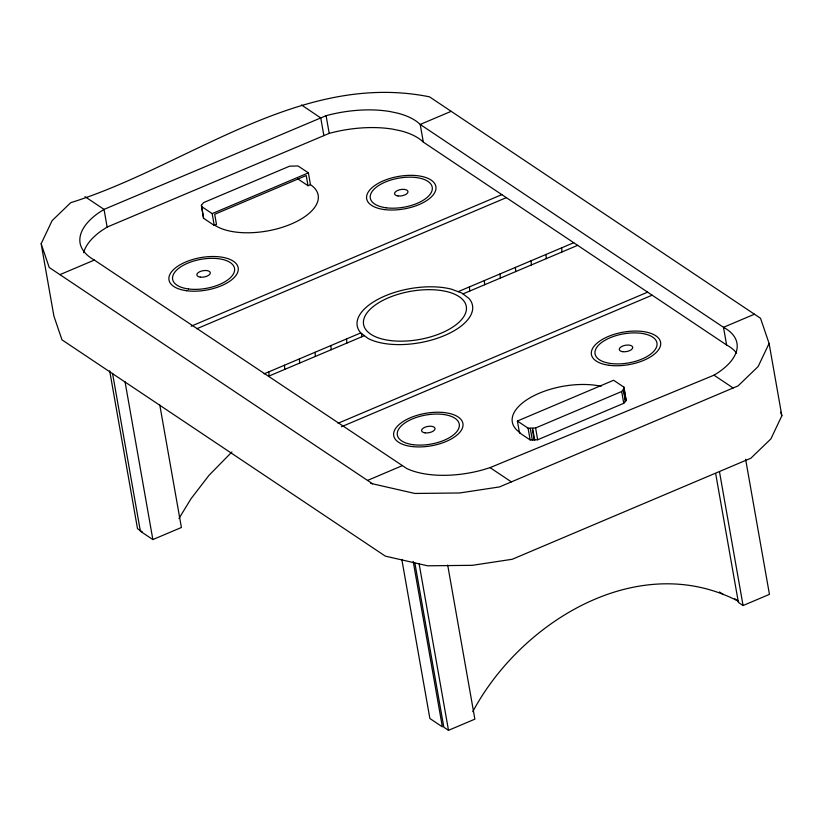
<?xml version="1.0" encoding="UTF-8"?>
<svg xmlns="http://www.w3.org/2000/svg" width="823" height="823" viewBox="0 0 823 823"><rect width="100%" height="100%" fill="white"/><g stroke="black" fill="none" stroke-linecap="round" stroke-linejoin="round"><path stroke-width="1.23" d="M41.15 243.762L52.106 220.646L70.737 202.674C188.025 166.102 299.922 70.778 429.493 96.826L760.524 318.275L769.094 343.428L781.85 415.78L770.894 438.896L750.864 458.216L512.245 559.27L472.361 565.319L427.579 565.802L385.339 556.142L61.982 339.837L53.907 316.114L41.15 243.762L49.226 267.485L372.582 483.801M769.094 343.428L758.137 366.544L738.108 385.874L499.489 486.928L459.604 492.977L414.823 493.461L370.7 483.368M310.466 184.671L308.008 185.72L306.207 175.536L214.7 214.289L216.49 224.473L214.247 225.42L203.569 218.28L201.409 205.277L203.528 202.633L289.614 166.174L298.049 165.968L308.388 172.881L310.466 184.671A56.396 26.47 -10 0 1 291.177 224.041A56.396 26.47 -10 0 1 214.772 225.204M517.4 421.016L528.078 428.155L535.598 427.97L621.684 391.511L624.04 388.631L623.957 387.18L613.619 380.267L517.4 421.016L519.478 432.805L530.156 439.945L537.676 439.76L623.762 403.301L626.118 400.42L623.957 387.18M178.982 518.469L191.08 498.645L208.97 475.365L231.911 451.961M472.814 711.617C521.01 621.396 638.741 549.157 738.643 601.387L734.713 598.763M736.575 353.088A75.027 35.224 -10 0 0 726.616 345.002L423.331 142.122A80.407 37.745 -10 0 0 400.657 130.816L392.972 129.201A80.407 37.745 -10 0 0 329.21 133.367L107.144 227.076L101.424 230.769A80.253 37.673 -10 0 0 83.617 252.733M59.925 274.645L94.347 260.068L406.737 468.513A72.105 33.846 -10 0 0 483.008 469.81L490.055 467.629L713.994 375.175L733.128 387.972M451.169 111.331L420.214 124.438A80.407 37.745 -10 0 0 397.54 113.132L389.855 111.517A80.407 37.745 -10 0 0 326.093 115.683L104.027 209.392L98.307 213.085A80.253 37.673 -10 0 0 80.592 245.233C82.784 251.931 88.359 256.735 94.347 260.068M201.491 206.491L212.169 213.63L308.388 172.881M191.121 326.217L501.835 194.629M196.81 328.727L506.33 197.643M264.121 373.837L360.762 332.914A58.526 27.478 -10 0 1 381.039 297.751A58.526 27.478 -10 0 1 451.395 289.161L461.775 293.009L468.945 298.43A58.546 27.488 -10 0 1 442.311 336.432A58.546 27.488 -10 0 1 367.943 338.376L360.762 332.914M458.164 291.661L573.724 242.723M364.373 335.671L269.09 376.029L268.823 371.852M462.979 293.914L577.653 245.347M338.109 423.248L647.629 292.165M341.432 426.756L652.135 295.179M112.545 373.385L140.383 531.226L152.862 539.569L181.399 527.492L159.796 405.009M754.444 314.211L723.499 327.317A75.027 35.224 -10 0 1 713.994 375.175M367.552 480.426L401.902 465.828M519.478 432.805L520.002 432.579A56.396 26.47 -10 0 1 530.506 397.53A56.396 26.47 -10 0 1 601.129 386.285M625.542 401.521L623.927 391.264M715.681 473.606L738.385 602.395L743.066 605.533L769.443 594.36L745.617 459.255M414.864 563.045L443.813 727.193L448.494 730.33L474.871 719.158L447.702 565.113M297.689 178.817L308.008 185.72M719.467 591.963L723.386 594.587M84.975 196.646L104.027 209.392L107.144 227.076M490.055 467.629L511.381 481.887M142.194 531.802L137.513 528.675L109.675 370.834M301.475 104.963L320.754 117.936L323.871 135.62M780.626 412.179L781.85 415.78M726.616 345.002L723.499 327.317L420.214 124.438L423.331 142.122M719.467 471.682L743.066 605.533M624.04 388.631L626.118 400.42M623.402 389.845L625.48 401.634M621.684 391.511L623.762 403.301M535.598 427.97L537.676 439.76M532.656 428.413L534.734 440.202M532.409 430.018L534.209 440.202M530.279 428.474L532.358 440.264M528.078 428.155L530.156 439.945M419.102 563.652L448.494 730.33M413.197 561.44L442.363 726.853L429.873 718.5L401.819 559.403M326.093 115.683L329.21 133.367M212.169 213.63L214.247 225.42M201.409 205.277L203.569 218.28M125.034 381.738L152.862 539.569M561.677 247.826L561.944 252.003M546.009 254.461L546.287 258.638M531.082 260.778L531.36 264.955M515.424 267.413L515.692 271.59M500.045 273.925L500.312 278.102M484.377 280.561L484.644 284.737M469.449 286.888L469.717 291.054M361.564 333.552L361.77 336.772M346.576 338.922L346.843 343.098M330.908 345.557L331.175 349.734M315.075 352.265L315.343 356.431M299.407 358.89L299.685 363.066M284.48 365.217L284.758 369.393M384.362 209.567A35.132 16.491 -10 0 0 435.984 187.695A35.132 16.491 -10 0 0 383.487 180.782A35.132 16.491 -10 0 0 384.362 209.567M186.667 290.735A35.132 16.491 -10 0 0 238.289 268.874A35.132 16.491 -10 0 0 185.792 261.951A35.132 16.491 -10 0 0 186.667 290.735M386.141 207.787A31.428 14.752 -10 0 0 432.332 188.22A31.428 14.752 -10 0 0 385.359 182.027A31.428 14.752 -10 0 0 386.141 207.787M397.993 195.956A6.821 3.199 -10 0 0 408.013 191.708A6.821 3.199 -10 0 0 397.818 190.37A6.821 3.199 -10 0 0 397.993 195.956M200.298 277.135A6.821 3.199 -10 0 0 210.328 272.886A6.821 3.199 -10 0 0 200.123 271.539A6.821 3.199 -10 0 0 200.298 277.135M188.446 288.955A31.428 14.752 -10 0 0 234.637 269.399A31.428 14.752 -10 0 0 187.665 263.206A31.428 14.752 -10 0 0 188.446 288.955M622.723 351.688A6.821 3.199 -10 0 0 632.753 347.44A6.821 3.199 -10 0 0 622.558 346.092A6.821 3.199 -10 0 0 622.723 351.688M411.397 446.467A35.132 16.491 -10 0 0 463.03 424.596A35.132 16.491 -10 0 0 410.523 417.683A35.132 16.491 -10 0 0 411.397 446.467M610.872 363.509A31.428 14.752 -10 0 0 657.063 343.952A31.428 14.752 -10 0 0 610.09 337.759A31.428 14.752 -10 0 0 610.872 363.509M609.092 365.289A35.132 16.491 -10 0 0 660.715 343.428A35.132 16.491 -10 0 0 608.218 336.504A35.132 16.491 -10 0 0 609.092 365.289M413.177 444.687A31.428 14.752 -10 0 0 459.368 425.121A31.428 14.752 -10 0 0 412.395 418.928A31.428 14.752 -10 0 0 413.177 444.687M425.028 432.857A6.821 3.199 -10 0 0 435.058 428.618A6.821 3.199 -10 0 0 424.863 427.271A6.821 3.199 -10 0 0 425.028 432.857M390.308 340.547A52.147 24.484 -10 0 0 466.446 307.761A52.147 24.484 -10 0 0 388.045 297.957A52.147 24.484 -10 0 0 390.308 340.547"/></g></svg>
